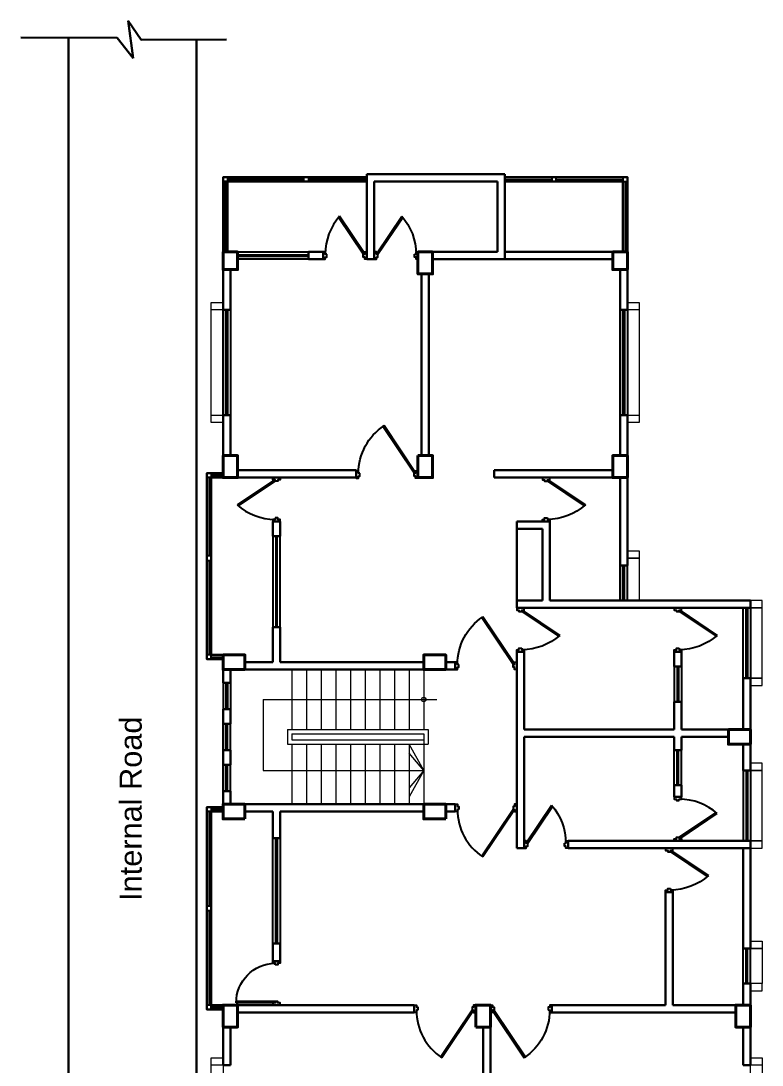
# Model space of a CAD drawing. Header units: inches. Extents: x -54558 to 35158, y -4190 to 41945.
# Drawn here: x 3065 to 3571, y 5413 to 6126 of the extents above; entities that cross this region are included whole.
import ezdxf

# ---------------------------------------------------------------- set-up
doc = ezdxf.new("R2010")
doc.units = ezdxf.units.IN
doc.header["$MEASUREMENT"] = 0
doc.layers.get('0').update_dxf_attribs({"true_color": 0xe4c8de})
for name, color, linetype, lineweight in [('A_WALL', 7, 'Continuous', 30), ('colum', 241, 'Continuous', 40), ('railing', 6, 'Continuous', 5), ('ROAD', 251, 'Continuous', 30), ('sanshade', 252, 'Continuous', 5), ('Stair', 44, 'Continuous', 13), ('Ver', 144, 'Continuous', 30), ('Wall-02', 7, 'Continuous', 30), ('windo', 140, 'Continuous', 25)]:
    doc.layers.add(name, color=color, linetype=linetype, lineweight=lineweight)
doc.layers.add('door', color=34, linetype='Continuous')
doc.styles.add('Arial', font='arial.ttf')

# ---------------------------------------------------------------- blocks, each defined once
blk = doc.blocks.new('ewt')
at = {"layer": 'door'}
h = blk.add_hatch(color=256, dxfattribs=at)
h.paths.add_polyline_path([(-25669.29, -9136.32), (-25667.79, -9136.32), (-25667.79, -9134.78), (-25666.79, -9134.78), (-25666.79, -9132.86), (-25667.79, -9132.86), (-25667.79, -9131.32), (-25669.29, -9131.32)])
h.paths.add_polyline_path([(-25641.79, -9134.78), (-25640.79, -9134.78), (-25640.79, -9136.32), (-25639.29, -9136.32), (-25639.29, -9131.32), (-25640.79, -9131.32), (-25640.79, -9132.86), (-25641.79, -9132.86)])
h.paths.add_polyline_path([(-25667.79, -9161.32, 0.009262), (-25666.79, -9161.3), (-25666.79, -9134.78), (-25667.79, -9134.78)])
for p, q in [((-25667.79, -9134.78), (-25667.79, -9161.32)), ((-25666.79, -9134.78), (-25666.79, -9161.3))]:
    blk.add_line(p, q, dxfattribs=at)
for points in [[(-25666.79, -9134.78), (-25667.79, -9134.78), (-25667.79, -9136.32), (-25669.29, -9136.32), (-25669.29, -9131.32), (-25667.79, -9131.32), (-25667.79, -9132.86), (-25666.79, -9132.86)], [(-25641.79, -9134.78), (-25640.79, -9134.78), (-25640.79, -9136.32), (-25639.29, -9136.32), (-25639.29, -9131.32), (-25640.79, -9131.32), (-25640.79, -9132.86), (-25641.79, -9132.86)]]:
    blk.add_lwpolyline(points, close=True, dxfattribs=at)
blk.add_arc((-25667.78, -9134.32), 27, 269.99168, 359.0238, dxfattribs=at)
blk = doc.blocks.new('tyer')
at = {"layer": 'sanshade'}
for points in [[(-25800.79, -9018.32), (-25792.79, -9018.32), (-25792.79, -9023.32), (-25800.79, -9023.32)], [(-25800.79, -9018.32), (-25792.79, -9018.32), (-25792.79, -9100.32), (-25800.79, -9100.32)], [(-25800.79, -9095.32), (-25792.79, -9095.32), (-25792.79, -9100.32), (-25800.79, -9100.32)]]:
    blk.add_lwpolyline(points, close=True, dxfattribs=at)
blk = doc.blocks.new('tw4')
at = {"layer": 'sanshade'}
for points in [[(-25480.79, -8923.32), (-25472.79, -8923.32), (-25472.79, -8928.32), (-25480.79, -8928.32)], [(-25480.79, -8928.32), (-25472.79, -8928.32), (-25472.79, -8952.32), (-25480.79, -8952.32)], [(-25480.79, -8957.32), (-25472.79, -8957.32), (-25472.79, -8952.32), (-25480.79, -8952.32)]]:
    blk.add_lwpolyline(points, close=True, dxfattribs=at)
blk = doc.blocks.new('ee')
at = {"layer": 'sanshade'}
for points in [[(-25480.79, -8822.32), (-25472.79, -8822.32), (-25472.79, -8817.32), (-25480.79, -8817.32)], [(-25472.79, -8822.32), (-25480.79, -8822.32), (-25480.79, -8870.32), (-25472.79, -8870.32)], [(-25480.79, -8875.32), (-25472.79, -8875.32), (-25472.79, -8870.32), (-25480.79, -8870.32)]]:
    blk.add_lwpolyline(points, close=True, dxfattribs=at)
blk = doc.blocks.new('fjfds')
at = {"layer": 'railing'}
for p, q in [((-25748.79, -8794.32), (-25748.79, -8804.32)), ((-25748.79, -8794.32), (-25652.79, -8794.32)), ((-25652.79, -8794.32), (-25652.79, -8804.32)), ((-25745.79, -8797.32), (-25745.79, -8801.32)), ((-25745.79, -8797.32), (-25655.79, -8797.32)), ((-25745.79, -8801.32), (-25655.79, -8801.32)), ((-25655.79, -8797.32), (-25655.79, -8804.32)), ((-25748.79, -8804.32), (-25655.79, -8804.32)), ((-25655.79, -8804.32), (-25652.79, -8804.32))]:
    blk.add_line(p, q, dxfattribs=at)
at = {"layer": 'Stair'}
for p, q in [((-25745.79, -8753.32), (-25745.79, -8794.32)), ((-25735.79, -8753.32), (-25735.79, -8794.32)), ((-25725.79, -8753.32), (-25725.79, -8794.32)), ((-25715.79, -8753.32), (-25715.79, -8794.32)), ((-25705.79, -8753.32), (-25705.79, -8794.32)), ((-25695.79, -8753.32), (-25695.79, -8794.32)), ((-25685.79, -8753.32), (-25685.79, -8794.32)), ((-25675.79, -8753.32), (-25675.79, -8794.32)), ((-25665.79, -8753.32), (-25665.79, -8794.32)), ((-25655.79, -8753.32), (-25655.79, -8794.32)), ((-25765.34, -8773.82), (-25646.9, -8773.82)), ((-25765.34, -8773.82), (-25765.34, -8822.32)), ((-25745.79, -8804.32), (-25745.79, -8845.32)), ((-25735.79, -8804.32), (-25735.79, -8845.32)), ((-25725.79, -8804.32), (-25725.79, -8845.32)), ((-25715.79, -8804.32), (-25715.79, -8845.32)), ((-25705.79, -8804.32), (-25705.79, -8845.32)), ((-25695.79, -8804.32), (-25695.79, -8845.32)), ((-25685.79, -8804.32), (-25685.79, -8845.32)), ((-25675.79, -8804.32), (-25675.79, -8845.32)), ((-25665.79, -8804.32), (-25665.79, -8845.32)), ((-25655.79, -8822.32), (-25665.79, -8804.32)), ((-25655.79, -8804.32), (-25655.79, -8845.32)), ((-25655.79, -8822.32), (-25665.79, -8810.47)), ((-25765.34, -8822.32), (-25655.79, -8822.32)), ((-25655.79, -8822.32), (-25665.79, -8840.32)), ((-25655.79, -8822.32), (-25665.79, -8834.17))]:
    blk.add_line(p, q, dxfattribs=at)
blk.add_circle((-25655.79, -8773.82), 1.51, dxfattribs=at)
blk = doc.blocks.new('ddf')
at = {"layer": 'sanshade'}
for points in [[(-25516.79, -8672.32), (-25508.79, -8672.32), (-25508.79, -8677.32), (-25516.79, -8677.32)], [(-25516.79, -8677.32), (-25508.79, -8677.32), (-25508.79, -8706.32), (-25516.79, -8706.32)]]:
    blk.add_lwpolyline(points, close=True, dxfattribs=at)
blk = doc.blocks.new('jj')
at = {"layer": 'door'}
for p, q in [((11000.83, 10306.39), (11025.92, 10323.24)), ((11001.13, 10305.39), (11026.7, 10322.56))]:
    blk.add_line(p, q, dxfattribs=at)
for points in [[(11000.83, 10331.39), (11000.83, 10332.39), (11002.37, 10332.39), (11002.37, 10333.89), (10997.37, 10333.89), (10997.37, 10332.39), (10998.91, 10332.39), (10998.91, 10331.39)], [(11000.83, 10306.39), (11000.83, 10305.39), (11002.37, 10305.39), (11002.37, 10303.89), (10997.37, 10303.89), (10997.37, 10305.39), (10998.91, 10305.39), (10998.91, 10306.39)]]:
    blk.add_lwpolyline(points, close=True, dxfattribs=at)
blk.add_arc((11000.83, 10293.39), 39, 48.42656, 90, dxfattribs=at)
blk = doc.blocks.new('efre')
at = {"layer": 'door'}
for p, q in [((10922.87, 10339.43), (10901.44, 10307.52)), ((10923.87, 10339.12), (10902.26, 10306.96))]:
    blk.add_line(p, q, dxfattribs=at)
for points in [[(10885.87, 10339.43), (10884.87, 10339.43), (10884.87, 10337.89), (10883.37, 10337.89), (10883.37, 10342.89), (10884.87, 10342.89), (10884.87, 10341.35), (10885.87, 10341.35)], [(10922.87, 10339.43), (10923.87, 10339.43), (10923.87, 10337.89), (10925.37, 10337.89), (10925.37, 10342.89), (10923.87, 10342.89), (10923.87, 10341.35), (10922.87, 10341.35)]]:
    blk.add_lwpolyline(points, close=True, dxfattribs=at)
blk.add_arc((10923.87, 10339.43), 39, 180, 236.36425, dxfattribs=at)

msp = doc.modelspace()

# ---------------------------------------------------------------- linework, layer by layer
at = {"layer": 'A_WALL', "ltscale": 0.25}
for p, q in [((3511.035, 5685.181), (3511.035, 5695.181)), ((3516.035, 5685.181), (3516.035, 5695.181)), ((3511.035, 5685.181), (3516.035, 5685.181)), ((3511.035, 5661.181), (3516.035, 5661.181)), ((3511.035, 5628.163), (3516.035, 5628.163)), ((3511.035, 5604.163), (3516.035, 5604.163)), ((3511.035, 5604.163), (3511.035, 5596.181)), ((3516.035, 5604.163), (3516.035, 5596.181))]:
    msp.add_line(p, q, dxfattribs=at)
for points in [[(3361.535, 5688.181), (3355.035, 5688.181), (3355.035, 5683.181), (3361.535, 5683.181)], [(3361.535, 5586.181), (3355.035, 5586.181), (3355.035, 5591.181), (3361.535, 5591.181)], [(3558.035, 5492.78), (3563.035, 5492.78), (3563.035, 5561.181), (3558.035, 5561.181)]]:
    msp.add_lwpolyline(points, close=True, dxfattribs=at)
at = {"layer": 'colum'}
for points in [[(3203.035, 5968.181), (3213.035, 5968.181), (3213.035, 5956.181), (3203.035, 5956.181)], [(3336.035, 5968.181), (3346.035, 5968.181), (3346.035, 5953.181), (3336.035, 5953.181)], [(3479.035, 5968.181), (3469.035, 5968.181), (3469.035, 5956.181), (3479.035, 5956.181)], [(3203.035, 5829.181), (3213.035, 5829.181), (3213.035, 5814.181), (3203.035, 5814.181)], [(3336.035, 5829.181), (3346.035, 5829.181), (3346.035, 5814.181), (3336.035, 5814.181)], [(3479.035, 5829.181), (3469.035, 5829.181), (3469.035, 5814.181), (3479.035, 5814.181)], [(3218.035, 5683.181), (3218.035, 5693.181), (3203.035, 5693.181), (3203.035, 5683.181)], [(3355.035, 5683.181), (3355.035, 5693.181), (3340.035, 5693.181), (3340.035, 5683.181)], [(3563.035, 5632.181), (3563.035, 5642.181), (3548.035, 5642.181), (3548.035, 5632.181)], [(3218.035, 5581.181), (3218.035, 5591.181), (3203.035, 5591.181), (3203.035, 5581.181)], [(3355.035, 5581.181), (3355.035, 5591.181), (3340.035, 5591.181), (3340.035, 5581.181)], [(3203.035, 5439.181), (3213.035, 5439.181), (3213.035, 5454.181), (3203.035, 5454.181)], [(3375.535, 5439.181), (3385.535, 5439.181), (3385.535, 5454.181), (3375.535, 5454.181)], [(3563.035, 5439.181), (3553.035, 5439.181), (3553.035, 5454.181), (3563.035, 5454.181)]]:
    msp.add_lwpolyline(points, close=True, dxfattribs=at)
at = {"layer": 'ROAD'}
for p, q in [((3147.28, 6112.996), (3138.196, 6125.879)), ((3138.196, 6125.879), (3141.646, 6100.475)), ((3065.06, 6114.552), (3130.702, 6114.199)), ((3097.476, 5189.181), (3097.476, 6114.378)), ((3141.646, 6100.475), (3130.702, 6114.199)), ((3147.28, 6112.996), (3205.422, 6113.18)), ((3185.035, 5189.181), (3185.035, 6113.115))]:
    msp.add_line(p, q, dxfattribs=at)
at = {"layer": 'Ver'}
for points in [[(3301.321, 6019.181), (3203.035, 6019.181), (3203.035, 5968.181)], [(3301.321, 6016.181), (3206.035, 6016.181), (3206.035, 5968.181)], [(3395.321, 6019.181), (3479.035, 6019.181), (3479.035, 5968.181)], [(3395.321, 6016.181), (3476.035, 6016.181), (3476.035, 5968.181)], [(3203.035, 5817.181), (3192.035, 5817.181), (3192.035, 5690.181), (3203.035, 5690.181)], [(3203.035, 5814.181), (3195.035, 5814.181), (3195.035, 5693.181), (3203.035, 5693.181)], [(3203.035, 5589.181), (3192.035, 5589.181), (3192.035, 5451.181), (3203.035, 5451.181)], [(3203.035, 5586.181), (3195.035, 5586.181), (3195.035, 5454.181), (3203.035, 5454.181)]]:
    msp.add_lwpolyline(points, dxfattribs=at)
at = {"layer": 'Wall-02'}
for p, q in [((3301.321, 5963.181), (3301.321, 6021.181)), ((3395.321, 6021.181), (3301.321, 6021.181)), ((3390.321, 6016.181), (3306.321, 6016.181)), ((3306.321, 5963.181), (3306.321, 6016.181)), ((3390.321, 5968.181), (3390.321, 6016.181)), ((3395.321, 5963.181), (3395.321, 6021.181)), ((3271.321, 5968.181), (3261.321, 5968.181)), ((3261.321, 5963.181), (3261.321, 5968.181)), ((3271.321, 5963.181), (3271.321, 5968.181)), ((3390.321, 5968.181), (3346.035, 5968.181)), ((3469.035, 5968.181), (3395.321, 5968.181)), ((3271.321, 5963.181), (3261.321, 5963.181)), ((3306.321, 5963.181), (3301.321, 5963.181)), ((3469.035, 5963.181), (3346.035, 5963.181)), ((3203.035, 5956.181), (3203.035, 5928.681)), ((3208.035, 5956.181), (3208.035, 5928.681)), ((3338.535, 5829.181), (3338.535, 5953.181)), ((3343.535, 5829.181), (3343.535, 5953.181)), ((3474.035, 5956.181), (3474.035, 5928.681)), ((3479.035, 5956.181), (3479.035, 5928.681)), ((3203.035, 5928.681), (3208.035, 5928.681)), ((3474.035, 5928.681), (3479.035, 5928.681)), ((3203.035, 5856.681), (3203.035, 5829.181)), ((3203.035, 5856.681), (3208.035, 5856.681)), ((3208.035, 5856.681), (3208.035, 5829.181)), ((3474.035, 5856.681), (3474.035, 5829.181)), ((3474.035, 5856.681), (3479.035, 5856.681)), ((3479.035, 5856.681), (3479.035, 5754.181)), ((3294.035, 5819.181), (3213.035, 5819.181)), ((3294.035, 5819.181), (3294.035, 5814.181)), ((3469.035, 5819.181), (3388.035, 5819.181)), ((3388.035, 5819.181), (3388.035, 5814.181)), ((3294.035, 5814.181), (3213.035, 5814.181)), ((3469.035, 5814.181), (3388.035, 5814.181)), ((3474.035, 5814.181), (3474.035, 5754.181)), ((3242.035, 5784.181), (3237.035, 5784.181)), ((3237.035, 5774.181), (3237.035, 5784.181)), ((3242.035, 5774.181), (3242.035, 5784.181)), ((3426.035, 5784.181), (3403.535, 5784.181)), ((3403.535, 5730.181), (3403.535, 5784.181)), ((3426.035, 5784.181), (3426.035, 5730.181)), ((3242.035, 5774.181), (3237.035, 5774.181)), ((3421.035, 5779.181), (3403.535, 5779.181)), ((3421.035, 5779.181), (3421.035, 5730.181)), ((3479.035, 5754.181), (3474.035, 5754.181)), ((3403.535, 5725.181), (3403.535, 5730.181)), ((3421.035, 5730.181), (3403.535, 5730.181)), ((3563.035, 5730.181), (3426.035, 5730.181)), ((3563.035, 5730.181), (3563.035, 5725.181)), ((3563.035, 5725.181), (3403.535, 5725.181)), ((3242.035, 5712.181), (3237.035, 5712.181)), ((3237.035, 5688.181), (3237.035, 5712.181)), ((3242.035, 5688.181), (3242.035, 5712.181)), ((3403.535, 5561.181), (3403.535, 5695.181)), ((3408.535, 5695.181), (3403.535, 5695.181)), ((3408.535, 5642.181), (3408.535, 5695.181)), ((3516.035, 5695.181), (3511.035, 5695.181)), ((3237.035, 5688.181), (3218.035, 5688.181)), ((3340.035, 5688.181), (3242.035, 5688.181)), ((3340.035, 5683.181), (3203.035, 5683.181)), ((3203.035, 5674.181), (3203.035, 5683.181)), ((3208.035, 5683.181), (3208.035, 5674.181)), ((3203.035, 5674.181), (3208.035, 5674.181)), ((3558.035, 5677.181), (3558.035, 5642.181)), ((3563.035, 5677.181), (3558.035, 5677.181)), ((3563.035, 5677.181), (3563.035, 5642.181)), ((3511.035, 5661.181), (3511.035, 5642.181)), ((3516.035, 5661.181), (3516.035, 5642.181)), ((3203.035, 5646.181), (3203.035, 5656.181)), ((3203.035, 5656.181), (3208.035, 5656.181)), ((3208.035, 5656.181), (3208.035, 5646.181)), ((3203.035, 5646.181), (3208.035, 5646.181)), ((3408.535, 5642.181), (3511.035, 5642.181)), ((3516.035, 5642.181), (3548.035, 5642.181)), ((3408.535, 5561.181), (3408.535, 5637.181)), ((3408.535, 5637.181), (3511.035, 5637.181)), ((3511.035, 5628.163), (3511.035, 5637.181)), ((3516.035, 5637.181), (3548.035, 5637.181)), ((3516.035, 5628.163), (3516.035, 5637.181)), ((3558.035, 5632.181), (3558.035, 5614.181)), ((3563.035, 5614.181), (3563.035, 5632.181)), ((3203.035, 5618.181), (3203.035, 5628.181)), ((3203.035, 5628.181), (3208.035, 5628.181)), ((3208.035, 5628.181), (3208.035, 5618.181)), ((3203.035, 5618.181), (3208.035, 5618.181)), ((3563.035, 5614.181), (3558.035, 5614.181)), ((3203.035, 5591.181), (3203.035, 5600.181)), ((3203.035, 5600.181), (3208.035, 5600.181)), ((3208.035, 5600.181), (3208.035, 5591.181)), ((3516.035, 5596.181), (3511.035, 5596.181)), ((3340.035, 5591.181), (3218.035, 5591.181)), ((3237.035, 5586.181), (3218.035, 5586.181)), ((3237.035, 5568.181), (3237.035, 5586.181)), ((3340.035, 5586.181), (3242.035, 5586.181)), ((3242.035, 5568.181), (3242.035, 5586.181)), ((3242.035, 5568.181), (3237.035, 5568.181)), ((3563.035, 5566.181), (3438.535, 5566.181)), ((3438.535, 5561.181), (3438.535, 5566.181)), ((3563.035, 5566.181), (3563.035, 5561.181)), ((3408.535, 5561.181), (3403.535, 5561.181)), ((3563.035, 5561.181), (3438.535, 5561.181)), ((3505.035, 5531.181), (3505.035, 5454.181)), ((3510.035, 5531.181), (3505.035, 5531.181)), ((3510.035, 5531.181), (3510.035, 5454.181)), ((3242.035, 5496.181), (3237.035, 5496.181)), ((3237.035, 5484.181), (3237.035, 5496.181)), ((3242.035, 5484.181), (3242.035, 5496.181)), ((3242.035, 5484.181), (3237.035, 5484.181)), ((3558.035, 5468.78), (3558.035, 5454.181)), ((3563.035, 5468.78), (3558.035, 5468.78)), ((3563.035, 5454.181), (3563.035, 5468.78)), ((3333.535, 5454.181), (3213.035, 5454.181)), ((3333.535, 5449.181), (3333.535, 5454.181)), ((3333.535, 5449.181), (3213.035, 5449.181)), ((3203.035, 5439.181), (3203.035, 5413.181)), ((3208.035, 5439.181), (3208.035, 5413.181)), ((3380.535, 5315.181), (3380.535, 5439.181)), ((3385.535, 5315.181), (3385.535, 5439.181)), ((3558.035, 5439.181), (3558.035, 5413.181)), ((3563.035, 5439.181), (3563.035, 5413.181)), ((3208.035, 5413.181), (3203.035, 5413.181)), ((3558.035, 5413.181), (3563.035, 5413.181))]:
    msp.add_line(p, q, dxfattribs=at)
for points in [[(3442.535, 5454.181), (3427.535, 5454.181), (3427.535, 5449.181), (3553.035, 5449.181)], [(3505.035, 5454.181), (3442.535, 5454.181)], [(3553.035, 5454.181), (3510.035, 5454.181)]]:
    msp.add_lwpolyline(points, dxfattribs=at)
at = {"layer": 'windo'}
for p, q in [((3213.035, 5968.181), (3261.321, 5968.181)), ((3213.035, 5966.181), (3261.321, 5966.181)), ((3261.321, 5965.181), (3213.035, 5965.181)), ((3261.321, 5963.181), (3213.035, 5963.181)), ((3203.035, 5856.681), (3203.035, 5928.681)), ((3205.035, 5856.681), (3205.035, 5928.681)), ((3206.035, 5928.681), (3206.035, 5856.681)), ((3208.035, 5928.681), (3208.035, 5856.681)), ((3474.035, 5856.681), (3474.035, 5928.681)), ((3476.035, 5856.681), (3476.035, 5928.681)), ((3477.035, 5928.681), (3477.035, 5856.681)), ((3479.035, 5928.681), (3479.035, 5856.681)), ((3237.035, 5774.181), (3237.035, 5712.181)), ((3239.035, 5774.181), (3239.035, 5712.181)), ((3240.035, 5712.181), (3240.035, 5774.181)), ((3242.035, 5712.181), (3242.035, 5774.181)), ((3474.035, 5730.181), (3474.035, 5754.181)), ((3476.035, 5730.181), (3476.035, 5754.181)), ((3477.035, 5730.181), (3477.035, 5754.181)), ((3479.035, 5730.181), (3479.035, 5754.181)), ((3558.035, 5677.181), (3558.035, 5725.181)), ((3560.035, 5677.181), (3560.035, 5725.181)), ((3561.035, 5725.181), (3561.035, 5677.181)), ((3563.035, 5725.181), (3563.035, 5677.181)), ((3511.035, 5685.181), (3511.035, 5661.181)), ((3513.035, 5685.181), (3513.035, 5661.181)), ((3514.035, 5685.181), (3514.035, 5661.181)), ((3516.035, 5685.181), (3516.035, 5661.181)), ((3203.035, 5674.181), (3203.035, 5656.181)), ((3205.035, 5674.181), (3205.035, 5656.181)), ((3206.035, 5674.181), (3206.035, 5656.181)), ((3208.035, 5674.181), (3208.035, 5656.181)), ((3203.035, 5628.181), (3203.035, 5646.181)), ((3205.035, 5628.181), (3205.035, 5646.181)), ((3206.035, 5628.181), (3206.035, 5646.181)), ((3208.035, 5628.181), (3208.035, 5646.181)), ((3511.035, 5604.163), (3511.035, 5628.163)), ((3513.035, 5604.163), (3513.035, 5628.163)), ((3514.035, 5604.163), (3514.035, 5628.163)), ((3516.035, 5604.163), (3516.035, 5628.163)), ((3203.035, 5600.181), (3203.035, 5618.181)), ((3205.035, 5600.181), (3205.035, 5618.181)), ((3206.035, 5600.181), (3206.035, 5618.181)), ((3208.035, 5600.181), (3208.035, 5618.181)), ((3558.035, 5614.181), (3558.035, 5566.181)), ((3560.035, 5614.181), (3560.035, 5566.181)), ((3561.035, 5614.181), (3561.035, 5566.181)), ((3563.035, 5614.181), (3563.035, 5566.181)), ((3237.035, 5496.181), (3237.035, 5568.181)), ((3239.035, 5496.181), (3239.035, 5568.181)), ((3240.035, 5568.181), (3240.035, 5496.181)), ((3242.035, 5568.181), (3242.035, 5496.181)), ((3558.035, 5468.78), (3558.035, 5492.78)), ((3560.035, 5468.78), (3560.035, 5492.78)), ((3561.035, 5468.78), (3561.035, 5492.78)), ((3563.035, 5468.78), (3563.035, 5492.78))]:
    msp.add_line(p, q, dxfattribs=at)
for points in [[(3206.035, 6016.181), (3203.035, 6016.181), (3203.035, 6019.181), (3206.035, 6019.181)], [(3261.285, 6016.181), (3258.285, 6016.181), (3258.285, 6019.181), (3261.285, 6019.181)], [(3427.547, 6016.181), (3430.547, 6016.181), (3430.547, 6019.181), (3427.547, 6019.181)], [(3476.035, 6016.181), (3479.035, 6016.181), (3479.035, 6019.181), (3476.035, 6019.181)], [(3195.035, 5814.181), (3192.035, 5814.181), (3192.035, 5817.181), (3195.035, 5817.181)], [(3195.035, 5760.681), (3192.035, 5760.681), (3192.035, 5757.681), (3195.035, 5757.681)], [(3195.035, 5693.181), (3192.035, 5693.181), (3192.035, 5690.181), (3195.035, 5690.181)], [(3195.035, 5586.181), (3192.035, 5586.181), (3192.035, 5589.181), (3195.035, 5589.181)], [(3195.035, 5521.681), (3192.035, 5521.681), (3192.035, 5518.681), (3195.035, 5518.681)], [(3195.035, 5454.181), (3192.035, 5454.181), (3192.035, 5451.181), (3195.035, 5451.181)]]:
    msp.add_lwpolyline(points, close=True, dxfattribs=at)
for points in [[(3204.535, 6016.181), (3204.535, 5968.181)], [(3258.285, 6017.681), (3206.035, 6017.681)], [(3301.321, 6017.681), (3261.285, 6017.681)], [(3395.321, 6017.681), (3427.547, 6017.681)], [(3430.547, 6017.681), (3476.035, 6017.681)], [(3477.535, 6016.181), (3477.535, 5968.181)], [(3203.035, 5815.681), (3195.035, 5815.681)], [(3193.535, 5814.181), (3193.535, 5760.681)], [(3193.535, 5757.681), (3193.535, 5693.181)], [(3195.035, 5691.681), (3203.035, 5691.681)], [(3203.035, 5587.681), (3195.035, 5587.681)], [(3193.535, 5586.181), (3193.535, 5521.681)], [(3193.535, 5518.681), (3193.535, 5454.181)], [(3195.035, 5452.681), (3203.035, 5452.681)]]:
    msp.add_lwpolyline(points, dxfattribs=at)

# ---------------------------------------------------------------- block references
for name, p in [('ee', (29043.823, 14547.501)), ('fjfds', (28995.823, 14436.501)), ('ee', (29043.823, 14436.501))]:
    msp.add_blockref(name, p)
at = {"layer": 'A_WALL'}
for p, rotation in [((13605.21, -5034.184), 90), ((14239.4, 16118.07), 180)]:
    msp.add_blockref('jj', p, dxfattribs=dict(at, rotation=rotation))
at = {"layer": 'A_WALL', "xscale": -1}
for name, p, rotation in [('jj', (-6997.567, -5034.184), 270), ('efre', (-7589.33, 16156.574), 180), ('jj', (-7576.33, 16118.07), 180), ('jj', (-7593.83, 16029.07), 180), ('jj', (-7486.33, 16029.07), 180), ('efre', (-7521.83, 16026.07), 180), ('jj', (-6895.354, -5436.184), 270), ('jj', (-7492.33, 15865.07), 180)]:
    msp.add_blockref(name, p, dxfattribs=dict(at, rotation=rotation))
at = {"layer": 'A_WALL'}
for name, p in [('jj', (-7486.33, -4737.707)), ('efre', (-7521.83, -4751.707)), ('efre', (-7549.83, -4888.707))]:
    msp.add_blockref(name, p, dxfattribs=at)
at = {"layer": 'A_WALL', "xscale": -1}
msp.add_blockref('efre', (14310.9, -4888.707), dxfattribs=at)
at = {"layer": 'colum'}
msp.add_blockref('tw4', (29043.823, 14421.1), dxfattribs=at)
at = {"layer": 'railing'}
for p in [(28995.823, 14952.001), (29279.823, 14952.001), (28995.823, 14436.501), (29363.823, 14436.501)]:
    msp.add_blockref('tyer', p, dxfattribs=at)
at = {"layer": 'Wall-02'}
msp.add_blockref('ddf', (28995.823, 14436.501), dxfattribs=at)
at = {"layer": 'Wall-02', "xscale": -1, "rotation": 270}
msp.add_blockref('ewt', (12373.355, 31123.469), dxfattribs=at)

# ---------------------------------------------------------------- texts
at = {"insert": (3132.517, 5525.284), "char_height": 15, "width": 130.54467, "attachment_point": 1, "rotation": 90, "style": 'Arial'}
msp.add_mtext('\\pt255;Internal Road', dxfattribs=at)

doc.saveas('drawing.dxf')
